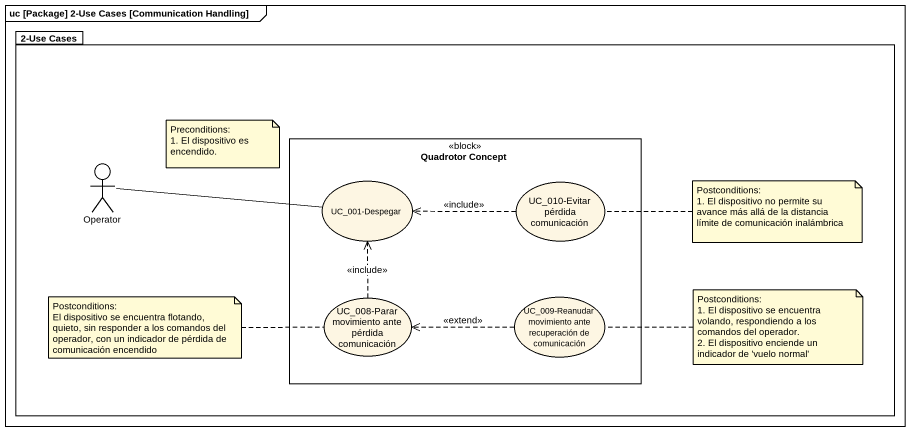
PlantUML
@startuml
mainframe uc [Package] 2-Use Cases [Communication Handling]
package "2-Use Cases" as p2_Use_Cases {
  rectangle "Quadrotor Concept" as Quadrotor_Concept <<block>> {
    usecase "UC_001-Despegar" as UC_001_Despegar
    usecase "UC_010-Evitar pérdida comunicación" as UC_010_Evitar_pérdida
    usecase "UC_008-Parar movimiento ante pérdida comunicación" as UC_008_Parar_movimiento
    usecase "UC_009-Reanudar movimiento ante recuperación de comunicación" as UC_009_Reanudar_movimiento
  }
  actor Operator
}
Operator -right- UC_001_Despegar
UC_010_Evitar_pérdida .left.> UC_001_Despegar : <<include>>
UC_008_Parar_movimiento .up.> UC_001_Despegar : <<include>>
UC_009_Reanudar_movimiento .left.> UC_008_Parar_movimiento : <<extend>>
note as N1
  Preconditions:
  1. El dispositivo es encendido.
end note
note right of UC_010_Evitar_pérdida
  Postconditions:
  1. El dispositivo no permite su avance más allá de la distancia límite de comunicación inalámbrica
end note
note left of UC_008_Parar_movimiento
  Postconditions:
  El dispositivo se encuentra flotando, quieto, sin responder a los comandos del operador, con un indicador de pérdida de comunicación encendido
end note
note right of UC_009_Reanudar_movimiento
  Postconditions:
  1. El dispositivo se encuentra volando, respondiendo a los comandos del operador.
  2. El dispositivo enciende un indicador de 'vuelo normal'
end note
@enduml
